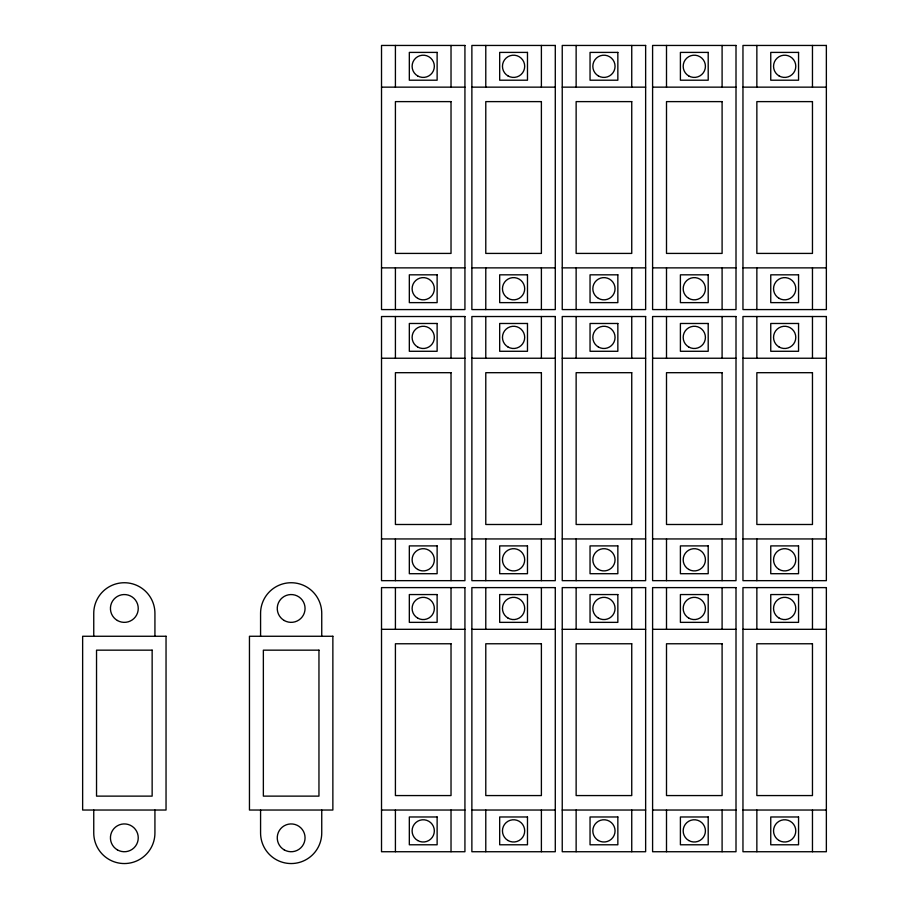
<?xml version="1.0" encoding="UTF-8"?>
<svg xmlns="http://www.w3.org/2000/svg" width="909" height="909" viewBox="0 0 909 909"><rect width="100%" height="100%" fill="white"/><g stroke="black" fill="none" stroke-linecap="round" stroke-linejoin="round"><path stroke-width="1.36" d="M381.519 87.15L464.931 87.15M471.873 87.15L555.285 87.15M562.239 87.15L645.64 87.15M652.594 87.15L736.006 87.15M742.96 87.15L826.361 87.15M381.519 267.871L464.931 267.871M471.873 267.871L555.285 267.871M562.239 267.871L645.64 267.871M652.594 267.871L736.006 267.871M742.96 267.871L826.361 267.871M381.519 358.237L464.931 358.237M471.873 358.237L555.285 358.237M562.239 358.237L645.64 358.237M652.594 358.237L736.006 358.237M742.96 358.237L826.361 358.237M381.519 538.946L464.931 538.946M471.873 538.946L555.285 538.946M562.239 538.946L645.64 538.946M652.594 538.946L736.006 538.946M742.96 538.946L826.361 538.946M381.519 629.312L464.931 629.312M471.873 629.312L555.285 629.312M562.239 629.312L645.64 629.312M652.594 629.312L736.006 629.312M742.96 629.312L826.361 629.312M381.519 810.033L464.931 810.033M471.873 810.033L555.285 810.033M562.239 810.033L645.64 810.033M652.594 810.033L736.006 810.033M742.96 810.033L826.361 810.033M812.464 45.45L812.464 87.15M812.464 267.871L812.464 309.583M812.464 316.525L812.464 358.237M812.464 538.946L812.464 580.658M812.464 587.612L812.464 629.312M812.464 810.033L812.464 851.733M756.856 45.45L756.856 87.15M756.856 267.871L756.856 309.583M756.856 316.525L756.856 358.237M756.856 538.946L756.856 580.658M756.856 587.612L756.856 629.312M756.856 810.033L756.856 851.733M722.098 45.45L722.098 87.15M722.098 267.871L722.098 309.583M722.098 316.525L722.098 358.237M722.098 538.946L722.098 580.658M722.098 587.612L722.098 629.312M722.098 810.033L722.098 851.733M666.502 45.45L666.502 87.15M666.502 267.871L666.502 309.583M666.502 316.525L666.502 358.237M666.502 538.946L666.502 580.658M666.502 587.612L666.502 629.312M666.502 810.033L666.502 851.733M631.744 45.45L631.744 87.15M631.744 267.871L631.744 309.583M631.744 316.525L631.744 358.237M631.744 538.946L631.744 580.658M631.744 587.612L631.744 629.312M631.744 810.033L631.744 851.733M576.136 45.45L576.136 87.15M576.136 267.871L576.136 309.583M576.136 316.525L576.136 358.237M576.136 538.946L576.136 580.658M576.136 587.612L576.136 629.312M576.136 810.033L576.136 851.733M541.389 45.45L541.389 87.15M541.389 267.871L541.389 309.583M541.389 316.525L541.389 358.237M541.389 538.946L541.389 580.658M541.389 587.612L541.389 629.312M541.389 810.033L541.389 851.733M485.781 45.45L485.781 87.15M485.781 267.871L485.781 309.583M485.781 316.525L485.781 358.237M485.781 538.946L485.781 580.658M485.781 587.612L485.781 629.312M485.781 810.033L485.781 851.733M451.023 45.45L451.023 87.15M451.023 267.871L451.023 309.583M451.023 316.525L451.023 358.237M451.023 538.946L451.023 580.658M451.023 587.612L451.023 629.312M451.023 810.033L451.023 851.733M395.415 45.45L395.415 87.15M395.415 267.871L395.415 309.583M395.415 316.525L395.415 358.237M395.415 538.946L395.415 580.658M395.415 587.612L395.415 629.312M395.415 810.033L395.415 851.733M321.741 636.266L321.741 613.325A30.588 30.588 0 0 0 291.153 582.737A30.588 30.588 0 0 0 260.576 613.325L260.576 636.266M321.741 810.033L321.741 832.962A30.588 30.588 0 0 1 291.153 863.55A30.588 30.588 0 0 1 260.576 832.962L260.576 810.033M154.928 636.266L154.928 613.325A30.588 30.588 0 0 0 124.34 582.737A30.588 30.588 0 0 0 93.752 613.325L93.752 636.266M154.928 810.033L154.928 832.962A30.588 30.588 0 0 1 124.34 863.55A30.588 30.588 0 0 1 93.752 832.962L93.752 810.033M464.931 45.45L381.519 45.45L381.519 309.583L464.931 309.583L464.931 45.45M555.285 45.45L471.873 45.45L471.873 309.583L555.285 309.583L555.285 45.45M645.64 45.45L562.239 45.45L562.239 309.583L645.64 309.583L645.64 45.45M736.006 45.45L652.594 45.45L652.594 309.583L736.006 309.583L736.006 45.45M826.361 45.45L742.96 45.45L742.96 309.583L826.361 309.583L826.361 45.45M437.127 52.404L409.323 52.404L409.323 80.208L437.127 80.208L437.127 52.404M527.481 52.404L499.677 52.404L499.677 80.208L527.481 80.208L527.481 52.404M617.847 52.404L590.043 52.404L590.043 80.208L617.847 80.208L617.847 52.404M708.202 52.404L680.398 52.404L680.398 80.208L708.202 80.208L708.202 52.404M798.556 52.404L770.752 52.404L770.752 80.208L798.556 80.208L798.556 52.404M451.023 101.615L395.415 101.615L395.415 253.418L451.023 253.418L451.023 101.615M541.389 101.615L485.781 101.615L485.781 253.418L541.389 253.418L541.389 101.615M631.744 101.615L576.136 101.615L576.136 253.418L631.744 253.418L631.744 101.615M722.098 101.615L666.502 101.615L666.502 253.418L722.098 253.418L722.098 101.615M812.464 101.615L756.856 101.615L756.856 253.418L812.464 253.418L812.464 101.615M437.127 274.825L409.323 274.825L409.323 302.629L437.127 302.629L437.127 274.825M527.481 274.825L499.677 274.825L499.677 302.629L527.481 302.629L527.481 274.825M617.847 274.825L590.043 274.825L590.043 302.629L617.847 302.629L617.847 274.825M708.202 274.825L680.398 274.825L680.398 302.629L708.202 302.629L708.202 274.825M798.556 274.825L770.752 274.825L770.752 302.629L798.556 302.629L798.556 274.825M464.931 316.525L381.519 316.525L381.519 580.658L464.931 580.658L464.931 316.525M555.285 316.525L471.873 316.525L471.873 580.658L555.285 580.658L555.285 316.525M645.64 316.525L562.239 316.525L562.239 580.658L645.64 580.658L645.64 316.525M736.006 316.525L652.594 316.525L652.594 580.658L736.006 580.658L736.006 316.525M826.361 316.525L742.96 316.525L742.96 580.658L826.361 580.658L826.361 316.525M437.127 323.479L409.323 323.479L409.323 351.283L437.127 351.283L437.127 323.479M527.481 323.479L499.677 323.479L499.677 351.283L527.481 351.283L527.481 323.479M617.847 323.479L590.043 323.479L590.043 351.283L617.847 351.283L617.847 323.479M708.202 323.479L680.398 323.479L680.398 351.283L708.202 351.283L708.202 323.479M798.556 323.479L770.752 323.479L770.752 351.283L798.556 351.283L798.556 323.479M451.023 372.69L395.415 372.69L395.415 524.493L451.023 524.493L451.023 372.69M541.389 372.69L485.781 372.69L485.781 524.493L541.389 524.493L541.389 372.69M631.744 372.69L576.136 372.69L576.136 524.493L631.744 524.493L631.744 372.69M722.098 372.69L666.502 372.69L666.502 524.493L722.098 524.493L722.098 372.69M812.464 372.69L756.856 372.69L756.856 524.493L812.464 524.493L812.464 372.69M437.127 545.9L409.323 545.9L409.323 573.704L437.127 573.704L437.127 545.9M527.481 545.9L499.677 545.9L499.677 573.704L527.481 573.704L527.481 545.9M617.847 545.9L590.043 545.9L590.043 573.704L617.847 573.704L617.847 545.9M708.202 545.9L680.398 545.9L680.398 573.704L708.202 573.704L708.202 545.9M798.556 545.9L770.752 545.9L770.752 573.704L798.556 573.704L798.556 545.9M464.931 587.612L381.519 587.612L381.519 851.733L464.931 851.733L464.931 587.612M555.285 587.612L471.873 587.612L471.873 851.733L555.285 851.733L555.285 587.612M645.64 587.612L562.239 587.612L562.239 851.733L645.64 851.733L645.64 587.612M736.006 587.612L652.594 587.612L652.594 851.733L736.006 851.733L736.006 587.612M826.361 587.612L742.96 587.612L742.96 851.733L826.361 851.733L826.361 587.612M437.127 594.554L409.323 594.554L409.323 622.358L437.127 622.358L437.127 594.554M527.481 594.554L499.677 594.554L499.677 622.358L527.481 622.358L527.481 594.554M617.847 594.554L590.043 594.554L590.043 622.358L617.847 622.358L617.847 594.554M708.202 594.554L680.398 594.554L680.398 622.358L708.202 622.358L708.202 594.554M798.556 594.554L770.752 594.554L770.752 622.358L798.556 622.358L798.556 594.554M166.04 636.266L82.639 636.266L82.639 810.033L166.04 810.033L166.04 636.266M332.864 636.266L249.452 636.266L249.452 810.033L332.864 810.033L332.864 636.266M451.023 643.765L395.415 643.765L395.415 795.568L451.023 795.568L451.023 643.765M541.389 643.765L485.781 643.765L485.781 795.568L541.389 795.568L541.389 643.765M631.744 643.765L576.136 643.765L576.136 795.568L631.744 795.568L631.744 643.765M722.098 643.765L666.502 643.765L666.502 795.568L722.098 795.568L722.098 643.765M812.464 643.765L756.856 643.765L756.856 795.568L812.464 795.568L812.464 643.765M152.144 650.162L96.536 650.162L96.536 796.125L152.144 796.125L152.144 650.162M318.957 650.162L263.36 650.162L263.36 796.125L318.957 796.125L318.957 650.162M437.127 816.975L409.323 816.975L409.323 844.779L437.127 844.779L437.127 816.975M527.481 816.975L499.677 816.975L499.677 844.779L527.481 844.779L527.481 816.975M617.847 816.975L590.043 816.975L590.043 844.779L617.847 844.779L617.847 816.975M708.202 816.975L680.398 816.975L680.398 844.779L708.202 844.779L708.202 816.975M798.556 816.975L770.752 816.975L770.752 844.779L798.556 844.779L798.556 816.975M284.21 849.87A13.896 13.896 0 0 0 305.06 837.837A13.896 13.896 0 0 0 284.21 825.792A13.896 13.896 0 0 0 284.21 849.87M284.21 620.495A13.896 13.896 0 0 0 305.06 608.462A13.896 13.896 0 0 0 284.21 596.418A13.896 13.896 0 0 0 284.21 620.495M117.386 620.495A13.896 13.896 0 0 0 138.248 608.462A13.896 13.896 0 0 0 117.386 596.418A13.896 13.896 0 0 0 117.386 620.495M117.386 849.87A13.896 13.896 0 0 0 138.248 837.837A13.896 13.896 0 0 0 117.386 825.792A13.896 13.896 0 0 0 117.386 849.87M417.663 840.518A11.124 11.124 0 0 0 434.343 830.883A11.124 11.124 0 0 0 417.663 821.247A11.124 11.124 0 0 0 417.663 840.518M417.663 618.086A11.124 11.124 0 0 0 434.343 608.462A11.124 11.124 0 0 0 417.663 598.826A11.124 11.124 0 0 0 417.663 618.086M508.017 840.518A11.124 11.124 0 0 0 524.698 830.883A11.124 11.124 0 0 0 508.017 821.247A11.124 11.124 0 0 0 508.017 840.518M508.017 618.086A11.124 11.124 0 0 0 524.698 608.462A11.124 11.124 0 0 0 508.017 598.826A11.124 11.124 0 0 0 508.017 618.086M598.383 840.518A11.124 11.124 0 0 0 615.063 830.883A11.124 11.124 0 0 0 598.383 821.247A11.124 11.124 0 0 0 598.383 840.518M598.383 618.086A11.124 11.124 0 0 0 615.063 608.462A11.124 11.124 0 0 0 598.383 598.826A11.124 11.124 0 0 0 598.383 618.086M688.738 840.518A11.124 11.124 0 0 0 705.418 830.883A11.124 11.124 0 0 0 688.738 821.247A11.124 11.124 0 0 0 688.738 840.518M688.738 618.086A11.124 11.124 0 0 0 705.418 608.462A11.124 11.124 0 0 0 688.738 598.826A11.124 11.124 0 0 0 688.738 618.086M779.104 840.518A11.124 11.124 0 0 0 795.784 830.883A11.124 11.124 0 0 0 779.104 821.247A11.124 11.124 0 0 0 779.104 840.518M779.104 618.086A11.124 11.124 0 0 0 795.784 608.462A11.124 11.124 0 0 0 779.104 598.826A11.124 11.124 0 0 0 779.104 618.086M417.663 569.432A11.124 11.124 0 0 0 434.343 559.808A11.124 11.124 0 0 0 417.663 550.172A11.124 11.124 0 0 0 417.663 569.432M417.663 347.011A11.124 11.124 0 0 0 434.343 337.375A11.124 11.124 0 0 0 417.663 327.751A11.124 11.124 0 0 0 417.663 347.011M508.017 569.432A11.124 11.124 0 0 0 524.698 559.808A11.124 11.124 0 0 0 508.017 550.172A11.124 11.124 0 0 0 508.017 569.432M508.017 347.011A11.124 11.124 0 0 0 524.698 337.375A11.124 11.124 0 0 0 508.017 327.751A11.124 11.124 0 0 0 508.017 347.011M598.383 569.432A11.124 11.124 0 0 0 615.063 559.808A11.124 11.124 0 0 0 598.383 550.172A11.124 11.124 0 0 0 598.383 569.432M598.383 347.011A11.124 11.124 0 0 0 615.063 337.375A11.124 11.124 0 0 0 598.383 327.751A11.124 11.124 0 0 0 598.383 347.011M688.738 569.432A11.124 11.124 0 0 0 705.418 559.808A11.124 11.124 0 0 0 688.738 550.172A11.124 11.124 0 0 0 688.738 569.432M688.738 347.011A11.124 11.124 0 0 0 705.418 337.375A11.124 11.124 0 0 0 688.738 327.751A11.124 11.124 0 0 0 688.738 347.011M779.104 569.432A11.124 11.124 0 0 0 795.784 559.808A11.124 11.124 0 0 0 779.104 550.172A11.124 11.124 0 0 0 779.104 569.432M779.104 347.011A11.124 11.124 0 0 0 795.784 337.375A11.124 11.124 0 0 0 779.104 327.751A11.124 11.124 0 0 0 779.104 347.011M417.663 298.357A11.124 11.124 0 0 0 434.343 288.721A11.124 11.124 0 0 0 417.663 279.097A11.124 11.124 0 0 0 417.663 298.357M417.663 75.936A11.124 11.124 0 0 0 434.343 66.3A11.124 11.124 0 0 0 417.663 56.676A11.124 11.124 0 0 0 417.663 75.936M508.017 298.357A11.124 11.124 0 0 0 524.698 288.721A11.124 11.124 0 0 0 508.017 279.097A11.124 11.124 0 0 0 508.017 298.357M508.017 75.936A11.124 11.124 0 0 0 524.698 66.3A11.124 11.124 0 0 0 508.017 56.676A11.124 11.124 0 0 0 508.017 75.936M598.383 298.357A11.124 11.124 0 0 0 615.063 288.721A11.124 11.124 0 0 0 598.383 279.097A11.124 11.124 0 0 0 598.383 298.357M598.383 75.936A11.124 11.124 0 0 0 615.063 66.3A11.124 11.124 0 0 0 598.383 56.676A11.124 11.124 0 0 0 598.383 75.936M688.738 298.357A11.124 11.124 0 0 0 705.418 288.721A11.124 11.124 0 0 0 688.738 279.097A11.124 11.124 0 0 0 688.738 298.357M688.738 75.936A11.124 11.124 0 0 0 705.418 66.3A11.124 11.124 0 0 0 688.738 56.676A11.124 11.124 0 0 0 688.738 75.936M779.104 298.357A11.124 11.124 0 0 0 795.784 288.721A11.124 11.124 0 0 0 779.104 279.097A11.124 11.124 0 0 0 779.104 298.357M779.104 75.936A11.124 11.124 0 0 0 795.784 66.3A11.124 11.124 0 0 0 779.104 56.676A11.124 11.124 0 0 0 779.104 75.936"/></g></svg>
